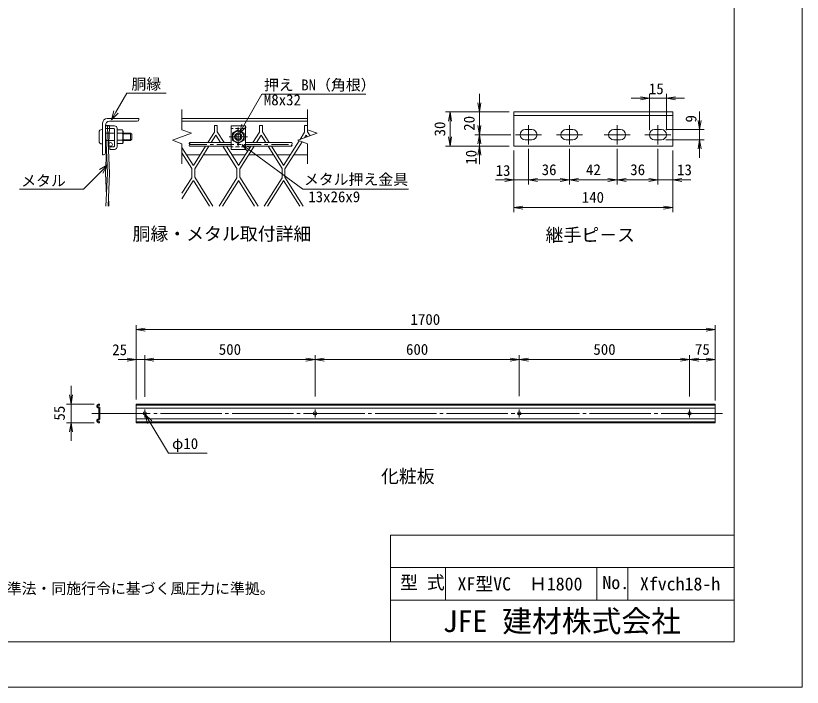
# Model space of a CAD drawing. Units: millimetres, scale not verified. Extents: x -4200 to 4200, y -2970 to 2970.
# Drawn here: x 735 to 4200, y -2970 to -13 of the extents above; entities that cross this region are included whole.
import ezdxf
from ezdxf.enums import TextEntityAlignment as Align

# ---------------------------------------------------------------- set-up
doc = ezdxf.new("R2010")
doc.units = ezdxf.units.MM
doc.header["$LTSCALE"] = 15
for name, pattern in [('CHAIN1', [8, 5, -1, 1, -1]), ('DASHED1', [1.8, 1.2, -0.6]), ('LONG_CHAIN', [21, 18, -1, 1, -1])]:
    doc.linetypes.add(name, pattern=pattern)
for name, color, linetype, lineweight in [('0-0_D-STR1', 1, 'Continuous', 9), ('0-1_D-BMK', 2, 'LONG_CHAIN', 9), ('0-4_D-STR-DIM', 7, 'Continuous', 9), ('0-5_0', 7, 'Continuous', 9), ('0-6_D-STR-TXT', 7, 'Continuous', 9), ('0-9_D-STR3', 3, 'Continuous', 9), ('0-B_D-TTL', 2, 'Continuous', 9), ('0-C_1', 7, 'Continuous', 9), ('0-D_4筋', 1, 'Continuous', 9), ('0-E_WAKU', 7, 'Continuous', 9)]:
    doc.layers.add(name, color=color, linetype=linetype, lineweight=lineweight)
doc.layers.add('0-7_D-TTL-TXT', color=7, linetype='Continuous')
doc.styles.add('ＭＳ ゴシック', font='')
doc.styles.get('ＭＳ ゴシック').set_extended_font_data('MS Gothic')

# ---------------------------------------------------------------- blocks, each defined once
blk = doc.blocks.new('_Open')
at = {"layer": '0-5_0'}
blk.add_line((-15, 2.5), (0, 0), dxfattribs=at)
blk.add_lwpolyline([(-15, -2.5), (0, 0), (-15, 0)], dxfattribs=at)
blk = doc.blocks.new('MLeader16')
at = {"layer": '0-6_D-STR-TXT'}
blk.add_line((1304.55, -1768.77), (1325.24, -1803), dxfattribs=at)
for points in [[(1316.07, -1808.55), (1304.55, -1768.77), (1334.41, -1797.46)], [(1325.24, -1803), (1407.68, -1939.43), (1570.43, -1939.43), (1577.63, -1939.43)]]:
    blk.add_lwpolyline(points, dxfattribs=at)
blk = doc.blocks.new('MLeader24')
at = {"layer": '0-5_0'}
blk.add_line((1156.64, -471.57), (1176.64, -436.93), dxfattribs=at)
for points in [[(1176.64, -436.93), (1224.35, -354.29), (1390.1, -354.29), (1397.3, -354.29)], [(1185.92, -442.29), (1156.64, -471.57), (1167.36, -431.57)]]:
    blk.add_lwpolyline(points, dxfattribs=at)
blk = doc.blocks.new('MLeader25')
at = {"layer": '0-5_0'}
blk.add_line((1139.56, -669.97), (1111.27, -698.25), dxfattribs=at)
for points in [[(1103.69, -690.67), (1139.56, -669.97), (1118.85, -705.83)], [(1111.27, -698.25), (1033.02, -776.5), (759.53, -776.5), (752.33, -776.5)]]:
    blk.add_lwpolyline(points, dxfattribs=at)
blk = doc.blocks.new('MLeader26')
at = {"layer": '0-6_D-STR-TXT'}
blk.add_line((1731, -580.43), (1763.29, -604.04), dxfattribs=at)
for points in [[(1756.97, -612.69), (1731, -580.43), (1769.62, -595.38)], [(1763.29, -604.04), (1999.56, -776.78), (2458.16, -776.78), (2465.36, -776.78)]]:
    blk.add_lwpolyline(points, dxfattribs=at)
blk = doc.blocks.new('MLeader27')
at = {"layer": '0-5_0'}
blk.add_line((1720.69, -531.08), (1740.56, -496.36), dxfattribs=at)
for points in [[(1740.56, -496.36), (1819.65, -358.12), (2269.42, -358.12), (2276.62, -358.12)], [(1749.86, -501.68), (1720.69, -531.08), (1731.26, -491.03)]]:
    blk.add_lwpolyline(points, dxfattribs=at)

msp = doc.modelspace()

# ---------------------------------------------------------------- linework, layer by layer
at = {"layer": '0-0_D-STR1'}
for p, q in [((1147.99, -477.76), (1269.99, -477.76)), ((1467.29, -465.76), (2020.49, -465.76)), ((1467.29, -477.76), (2020.49, -477.76)), ((1117.99, -485.76), (1117.99, -625.76)), ((1129.99, -617.76), (1129.99, -495.76)), ((1121.99, -625.76), (1117.99, -625.76)), ((1473.12, -625.76), (1467.29, -625.76)), ((1547.23, -625.76), (1488.23, -625.76)), ((1671.92, -625.76), (1562.34, -625.76)), ((1746.03, -625.76), (1687.03, -625.76)), ((1870.72, -625.76), (1761.14, -625.76)), ((1944.83, -625.76), (1885.83, -625.76)), ((2020.49, -625.76), (1959.94, -625.76))]:
    msp.add_line(p, q, dxfattribs=at)
msp.add_lwpolyline([(1137.99, -465.76), (1277.99, -465.76), (1277.99, -469.76)], dxfattribs=at)
for centre, radius, start, end in [((1137.99, -485.76), 20, 90, 179.99957), ((1147.99, -495.76), 18, 90, 179.99954), ((1269.99, -469.76), 8, 270, 0), ((1121.99, -617.76), 8, 270, 0)]:
    msp.add_arc(centre, radius, start, end, dxfattribs=at)
at = {"layer": '0-1_D-BMK'}
for p, q in [((1715.44, -505.76), (1715.44, -585.76)), ((2994.04, -494.33), (2994.04, -579.33)), ((3174.04, -494.33), (3174.04, -579.33)), ((3384.04, -494.33), (3384.04, -579.33)), ((3564.04, -494.33), (3564.04, -579.33)), ((1755.44, -545.76), (1675.44, -545.76)), ((2936.54, -536.83), (3051.54, -536.83)), ((3116.54, -536.83), (3231.54, -536.83)), ((3326.54, -536.83), (3441.54, -536.83)), ((3506.54, -536.83), (3621.54, -536.83)), ((3847.98, -1764.14), (1070.77, -1764.14)), ((1303.45, -1746.14), (1303.45, -1782.13)), ((2053.45, -1746.14), (2053.45, -1782.13)), ((2953.45, -1746.14), (2953.45, -1782.13)), ((3703.45, -1746.14), (3703.45, -1782.13))]:
    msp.add_line(p, q, dxfattribs=at)
at = {"layer": '0-4_D-STR-DIM'}
for p, q in [((2777.62, -396.83), (2777.62, -356.83)), ((3486.54, -376.41), (3446.54, -376.41)), ((3526.54, -516.83), (3526.54, -356.41)), ((3526.54, -376.41), (3601.54, -376.41)), ((3601.54, -516.83), (3601.54, -356.41)), ((3641.54, -376.41), (3681.54, -376.41)), ((1467.29, -425.76), (1467.29, -514.97)), ((2020.49, -425.76), (2020.49, -514.97)), ((2909.04, -436.83), (2628.49, -436.83)), ((2909.04, -436.83), (2757.62, -436.83)), ((2777.62, -436.83), (2777.62, -536.83)), ((3747.52, -474.33), (3747.52, -434.33)), ((2648.49, -476.83), (2648.49, -546.83)), ((2777.62, -496.83), (2777.62, -456.83)), ((1509.58, -530.36), (1467.29, -514.97)), ((3599.04, -514.33), (3767.52, -514.33)), ((3747.52, -514.33), (3747.52, -559.33)), ((1425.01, -561.15), (1509.58, -530.36)), ((2916.54, -536.83), (2757.62, -536.83)), ((2916.54, -536.83), (2757.62, -536.83)), ((2777.62, -536.83), (2777.62, -586.83)), ((1467.29, -576.54), (1425.01, -561.15)), ((1467.29, -576.54), (1467.29, -665.76)), ((2020.49, -576.54), (2020.49, -665.76)), ((2909.04, -586.83), (2628.49, -586.83)), ((2909.04, -586.83), (2757.62, -586.83)), ((2777.62, -576.83), (2777.62, -616.83)), ((3599.04, -559.33), (3767.52, -559.33)), ((2929.04, -606.83), (2929.04, -756.01)), ((2929.04, -606.83), (2929.04, -877.67)), ((2994.04, -599.33), (2994.04, -756.01)), ((2994.04, -599.33), (2994.04, -756.01)), ((3174.04, -599.33), (3174.04, -756.01)), ((3174.04, -599.33), (3174.04, -756.01)), ((3384.04, -599.33), (3384.04, -756.01)), ((3384.04, -599.33), (3384.04, -756.01)), ((3564.04, -599.33), (3564.04, -756.01)), ((3564.04, -599.33), (3564.04, -756.01)), ((3629.04, -606.83), (3629.04, -756.01)), ((3629.04, -606.83), (3629.04, -877.67)), ((3747.52, -599.33), (3747.52, -639.33)), ((2777.62, -626.83), (2777.62, -666.83)), ((2889.04, -736.01), (2849.04, -736.01)), ((2929.04, -736.01), (2994.04, -736.01)), ((3034.04, -736.01), (3074.04, -736.01)), ((3034.04, -736.01), (3134.04, -736.01)), ((3214.04, -736.01), (3344.04, -736.01)), ((3424.04, -736.01), (3524.04, -736.01)), ((3524.04, -736.01), (3484.04, -736.01)), ((3564.04, -736.01), (3629.04, -736.01)), ((3669.04, -736.01), (3709.04, -736.01)), ((2969.04, -857.67), (3589.04, -857.67)), ((1265.95, -1702.89), (1265.95, -1375.32)), ((3815.95, -1702.89), (3815.95, -1375.32)), ((1305.95, -1395.32), (3775.95, -1395.32)), ((1265.95, -1672.89), (1265.95, -1507.32)), ((1303.45, -1690.92), (1303.45, -1507.32)), ((1303.45, -1690.92), (1303.45, -1507.32)), ((2053.45, -1689.15), (2053.45, -1507.32)), ((2053.45, -1689.15), (2053.45, -1507.32)), ((2953.45, -1688.49), (2953.45, -1507.32)), ((2953.45, -1688.49), (2953.45, -1507.32)), ((3703.45, -1689.64), (3703.45, -1507.32)), ((3703.45, -1689.64), (3703.45, -1507.32)), ((3815.95, -1707.39), (3815.95, -1507.32)), ((1225.95, -1527.32), (1185.95, -1527.32)), ((1265.95, -1527.32), (1303.45, -1527.32)), ((1343.45, -1527.32), (1383.45, -1527.32)), ((1343.45, -1527.32), (2013.45, -1527.32)), ((2093.45, -1527.32), (2913.45, -1527.32)), ((2993.45, -1527.32), (3663.45, -1527.32)), ((3743.45, -1527.32), (3775.95, -1527.32)), ((979.05, -1682.89), (979.05, -1642.89)), ((1081.31, -1722.89), (959.05, -1722.89)), ((979.05, -1722.89), (979.05, -1805.39)), ((1081.31, -1805.39), (959.05, -1805.39)), ((979.05, -1845.39), (979.05, -1885.39))]:
    msp.add_line(p, q, dxfattribs=at)
msp.add_lwpolyline([(2020.49, -576.54), (1978.21, -561.15), (2062.78, -530.36), (2020.49, -514.97)], dxfattribs=at)
at = {"layer": '0-5_0', "color": 4}
msp.add_line((1129.99, -495.76), (1148.39, -495.76), dxfattribs=at)
at = {"layer": '0-5_0', "color": 3}
for p, q in [((1129.99, -505.76), (1130.45, -495.76)), ((1129.99, -505.76), (1139.19, -705.76)), ((1139.19, -505.76), (1139.65, -495.76)), ((1139.19, -505.76), (1148.39, -705.76)), ((1148.39, -505.76), (1143.79, -605.76)), ((1148.39, -505.76), (1147.93, -495.76)), ((1134.59, -605.76), (1129.99, -705.76)), ((1134.59, -805.76), (1129.99, -705.76)), ((1132.51, -851.02), (1139.19, -705.76)), ((1141.71, -851.02), (1148.39, -705.76)), ((1145.87, -851.02), (1143.79, -805.76))]:
    msp.add_line(p, q, dxfattribs=at)
msp.add_circle((1153, -579.54), 8, dxfattribs=at)
at = {"layer": '0-5_0'}
for centre, start, end in [((1506.18, -575.76), 141.28128, 218.71872), ((1506.18, -583.76), 141.28128, 218.71872), ((1496.2, -575.76), 321.28128, 38.71872), ((1955.83, -583.76), 141.28128, 218.71872), ((1945.85, -575.76), 321.28128, 38.71872), ((1945.85, -583.76), 321.28128, 38.71872)]:
    msp.add_arc(centre, 6.39, start, end, dxfattribs=at)
at = {"layer": '0-9_D-STR3'}
for p, q in [((2929.04, -436.83), (3629.04, -436.83)), ((2929.04, -436.83), (2929.04, -586.83)), ((3629.04, -436.83), (3629.04, -586.83)), ((2929.04, -451.83), (3629.04, -451.83)), ((1113.99, -513.76), (1117.99, -513.76)), ((1169.99, -497.76), (1129.99, -497.76)), ((1129.99, -497.76), (1129.99, -509.76)), ((1167.99, -509.76), (1129.99, -509.76)), ((1169.99, -587.76), (1169.99, -511.76)), ((1181.99, -589.76), (1181.99, -509.76)), ((1181.99, -515.73), (1205.09, -515.73)), ((1181.99, -515.73), (1181.99, -575.78)), ((1205.09, -515.73), (1207.99, -520.76)), ((1683.44, -601.76), (1683.44, -497.76)), ((1715.44, -515.73), (1689.44, -530.74)), ((1741.44, -530.74), (1715.44, -515.73)), ((2979.04, -514.33), (3009.04, -514.33)), ((3159.04, -514.33), (3189.04, -514.33)), ((3369.04, -514.33), (3399.04, -514.33)), ((3549.04, -514.33), (3579.04, -514.33)), ((1101.99, -565.76), (1101.99, -525.76)), ((1169.99, -529.76), (1129.99, -529.76)), ((1181.99, -530.74), (1205.09, -530.74)), ((1207.99, -520.76), (1207.99, -570.76)), ((1207.99, -529.76), (1241.19, -529.76)), ((1207.99, -532.76), (1244.19, -532.76)), ((1245.99, -556.96), (1245.99, -534.56)), ((1689.44, -530.74), (1689.44, -560.77)), ((1741.44, -560.77), (1741.44, -530.74)), ((1113.99, -577.76), (1117.99, -577.76)), ((1169.99, -561.76), (1129.99, -561.76)), ((1181.99, -560.77), (1205.09, -560.77)), ((1181.99, -575.78), (1205.09, -575.78)), ((1205.09, -575.78), (1207.99, -570.76)), ((1207.99, -558.76), (1244.19, -558.76)), ((1207.99, -561.76), (1241.19, -561.76)), ((1241.19, -561.76), (1245.99, -556.96)), ((1689.44, -560.77), (1715.44, -575.78)), ((1715.44, -575.78), (1741.44, -560.77)), ((2929.04, -586.83), (3629.04, -586.83)), ((2979.04, -559.33), (3009.04, -559.33)), ((3159.04, -559.33), (3189.04, -559.33)), ((3369.04, -559.33), (3399.04, -559.33)), ((3549.04, -559.33), (3579.04, -559.33)), ((1167.99, -589.76), (1149.99, -589.76)), ((1149.99, -589.76), (1149.99, -601.76)), ((1169.99, -601.76), (1149.99, -601.76)), ((1747.44, -601.76), (1683.44, -601.76)), ((1104.31, -1723.4), (1104.31, -1728.53)), ((3815.95, -1722.89), (1265.95, -1722.89)), ((1265.95, -1722.89), (1265.95, -1805.39)), ((3815.95, -1727.39), (1265.95, -1727.39)), ((3815.95, -1722.89), (3815.95, -1805.39)), ((1101.31, -1740.89), (1101.31, -1787.39)), ((1105.81, -1739.23), (1105.81, -1789.04)), ((3815.95, -1740.89), (1265.95, -1740.89)), ((1104.31, -1799.74), (1104.31, -1804.87)), ((3815.95, -1787.39), (1265.95, -1787.39)), ((3815.95, -1800.89), (1265.95, -1800.89)), ((3815.95, -1805.39), (1265.95, -1805.39))]:
    msp.add_line(p, q, dxfattribs=at)
at = {"layer": '0-9_D-STR3', "linetype": 'DASHED1'}
for p, q in [((1747.44, -509.76), (1683.44, -509.76)), ((1747.44, -589.76), (1683.44, -589.76))]:
    msp.add_line(p, q, dxfattribs=at)
at = {"layer": '0-9_D-STR3'}
for points in [[(1747.44, -601.76), (1747.44, -497.76), (1683.44, -497.76)], [(1241.19, -561.76), (1241.19, -529.76), (1245.99, -534.56)]]:
    msp.add_lwpolyline(points, dxfattribs=at)
for centre, radius in [((1715.44, -545.76), 25), ((1715.44, -545.76), 16), ((1715.44, -545.76), 11.2), ((1303.45, -1764.14), 7.5), ((2053.45, -1764.14), 7.5), ((2953.45, -1764.14), 7.5), ((3703.45, -1764.14), 7.5)]:
    msp.add_circle(centre, radius, dxfattribs=at)
for centre, radius, start, end in [((1113.99, -525.76), 12, 90, 180), ((1167.99, -511.76), 2, 360, 90), ((1169.99, -509.76), 12, 360, 90), ((1194.12, -523.24), 13.29, 325.61584, 34.38415), ((2979.04, -536.83), 22.5, 90, 270), ((3009.04, -536.83), 22.5, 270, 90), ((3159.04, -536.83), 22.5, 90, 270), ((3189.04, -536.83), 22.5, 270, 90), ((3369.04, -536.83), 22.5, 90, 270), ((3399.04, -536.83), 22.5, 270, 90), ((3549.04, -536.83), 22.5, 90, 270), ((3579.04, -536.83), 22.5, 270, 90), ((1157.74, -545.76), 49.68, 342.4121, 17.5879), ((1113.99, -565.76), 12, 180, 270), ((1167.99, -587.76), 2, 270, 360), ((1194.12, -568.27), 13.29, 325.61586, 34.38414), ((1169.99, -589.76), 12, 270, 360), ((1101.31, -1731.89), 9, 70.52902, 270), ((1101.31, -1731.89), 4.5, 48.19001, 281.53799), ((1102.81, -1739.23), 3, 0, 101.53718), ((1101.31, -1796.39), 9, 90.00069, 289.47168), ((1101.31, -1796.39), 4.5, 78.46349, 311.81106), ((1102.81, -1789.04), 3, 258.46283, 0.00055)]:
    msp.add_arc(centre, radius, start, end, dxfattribs=at)
at = {"layer": '0-B_D-TTL', "color": 7}
msp.add_lwpolyline([(-4200.19, -2969.94), (4199.81, -2969.94), (4199.81, 2970.06), (-4200.19, 2970.06)], close=True, dxfattribs=at)
at = {"layer": '0-B_D-TTL'}
msp.add_lwpolyline([(-3900.19, 2770.06), (3899.81, 2770.06), (3899.81, -2769.94), (-3900.19, -2769.94)], close=True, dxfattribs=at)
at = {"layer": '0-C_1'}
for p, q in [((1610.09, -495.76), (1610.09, -526.21)), ((1610.09, -495.76), (1622.89, -495.76)), ((1622.89, -495.76), (1622.89, -524.24)), ((1808.89, -495.76), (1808.89, -526.21)), ((1808.89, -495.76), (1821.69, -495.76)), ((1821.69, -495.76), (1821.69, -524.24)), ((2007.69, -495.76), (2007.69, -526.21)), ((2007.69, -495.76), (2020.49, -495.76)), ((2020.49, -495.76), (2020.49, -524.24)), ((1610.09, -526.21), (1581.33, -571.76)), ((1617.12, -539.02), (1596.45, -571.76)), ((1637.8, -571.76), (1617.12, -539.02)), ((1652.91, -571.76), (1622.89, -524.24)), ((1808.89, -526.21), (1780.13, -571.76)), ((1815.92, -539.02), (1795.25, -571.76)), ((1836.6, -571.76), (1815.92, -539.02)), ((1851.71, -571.76), (1821.69, -524.24)), ((2007.69, -526.21), (1987.85, -557.64)), ((2014.72, -539.02), (2007.47, -550.49)), ((2019.26, -546.2), (2014.72, -539.02)), ((2031.54, -541.73), (2020.49, -524.24)), ((1571.23, -587.76), (1517.66, -672.58)), ((1586.34, -587.76), (1523.49, -687.27)), ((1709.49, -685.23), (1647.91, -587.76)), ((1715.89, -671.44), (1663.02, -587.76)), ((1770.03, -587.76), (1716.46, -672.58)), ((1785.14, -587.76), (1722.29, -687.27)), ((1908.29, -685.23), (1846.71, -587.76)), ((1914.69, -671.44), (1861.82, -587.76)), ((1984.24, -563.34), (1915.26, -672.58)), ((1996.53, -567.82), (1921.09, -687.27)), ((1517.09, -671.44), (1467.29, -592.62)), ((1510.69, -685.23), (1467.29, -616.53)), ((1510.69, -685.23), (1510.69, -726.28)), ((1523.49, -687.27), (1523.49, -724.24)), ((1709.49, -685.23), (1709.49, -726.28)), ((1722.29, -687.27), (1722.29, -724.24)), ((1908.29, -685.23), (1908.29, -726.28)), ((1921.09, -687.27), (1921.09, -724.24)), ((1467.29, -794.98), (1510.69, -726.28)), ((1523.49, -724.24), (1603.59, -851.02)), ((1630.68, -851.02), (1709.49, -726.28)), ((1722.29, -724.24), (1802.39, -851.02)), ((1829.48, -851.02), (1908.29, -726.28)), ((1921.09, -724.24), (2001.19, -851.02)), ((1467.29, -818.89), (1517.09, -740.07)), ((1517.66, -738.93), (1588.48, -851.02)), ((1645.79, -851.02), (1715.89, -740.07)), ((1716.46, -738.93), (1787.28, -851.02)), ((1844.59, -851.02), (1914.69, -740.07)), ((1915.26, -738.93), (1986.08, -851.02))]:
    msp.add_line(p, q, dxfattribs=at)
at = {"layer": '0-D_4筋'}
for p, q in [((1501.19, -571.76), (1683.44, -571.76)), ((1501.19, -587.76), (1683.44, -587.76)), ((1747.44, -571.76), (1950.84, -571.76)), ((1747.44, -587.76), (1950.84, -587.76))]:
    msp.add_line(p, q, dxfattribs=at)
at = {"layer": '0-D_4筋', "color": 2, "linetype": 'CHAIN1'}
msp.add_line((1501.19, -579.76), (1950.84, -579.76), dxfattribs=at)
at = {"layer": '0-E_WAKU'}
for p, q in [((2385.37, -2299.87), (3899.81, -2299.87)), ((2385.37, -2769.94), (2385.37, -2299.87)), ((2385.37, -2443.12), (3899.81, -2443.12)), ((2627.54, -2586.37), (2627.54, -2443.12)), ((3295, -2586.37), (3295, -2443.12)), ((3431.09, -2586.37), (3431.09, -2443.12)), ((2385.37, -2586.37), (3899.81, -2586.37))]:
    msp.add_line(p, q, dxfattribs=at)

# ---------------------------------------------------------------- block references
at = {"layer": '0-4_D-STR-DIM', "xscale": 2.666667, "yscale": 2.666667}
for p in [(3526.54, -376.41), (2929.04, -736.01), (3174.04, -736.01), (3384.04, -736.01), (3564.04, -736.01), (3564.04, -736.01), (3629.04, -857.67), (3815.95, -1395.32), (1265.95, -1527.32), (2053.45, -1527.32), (2953.45, -1527.32), (3703.45, -1527.32), (3815.95, -1527.32)]:
    msp.add_blockref('_Open', p, dxfattribs=at)
for p, rotation in [((3601.54, -376.41), 180), ((2777.62, -436.83), 270), ((2648.49, -436.83), 90), ((3747.52, -514.33), 270), ((2777.62, -536.83), 270), ((2648.49, -586.83), 270), ((2777.62, -536.83), 90), ((2777.62, -586.83), 90), ((3747.52, -559.33), 90), ((2994.04, -736.01), 180), ((2994.04, -736.01), 180), ((3174.04, -736.01), 180), ((3384.04, -736.01), 180), ((3629.04, -736.01), 180), ((2929.04, -857.67), 180), ((1265.95, -1395.32), 180), ((1303.45, -1527.32), 180), ((1303.45, -1527.32), 180), ((2053.45, -1527.32), 180), ((2953.45, -1527.32), 180), ((3703.45, -1527.32), 180), ((979.05, -1722.89), 270), ((979.05, -1805.39), 90)]:
    msp.add_blockref('_Open', p, dxfattribs=dict(at, rotation=rotation))
at = {"layer": '0-5_0'}
for name in ['MLeader24', 'MLeader27', 'MLeader25']:
    msp.add_blockref(name, (0, 0), dxfattribs=at)
at = {"layer": '0-6_D-STR-TXT'}
for name in ['MLeader26', 'MLeader16']:
    msp.add_blockref(name, (0, 0), dxfattribs=at)

# ---------------------------------------------------------------- texts
at = {"layer": '0-4_D-STR-DIM', "style": 'ＭＳ ゴシック'}
for s, p in [('15', (3524.14, -372.97)), ('13', (2848.95, -732.8)), ('36', (3051.94, -729.26)), ('42', (3247.32, -729.26)), ('36', (3441.94, -729.26)), ('13', (3648.25, -729.74)), ('140', (3228.39, -850.92)), ('1700', (2474.05, -1388.57)), ('25', (1159.96, -1522.07)), ('500', (1629.58, -1520.57)), ('600', (2454.2, -1520.57)), ('500', (3279.58, -1520.57)), ('75', (3727.1, -1520.57))]:
    msp.add_text(s, height=48.06, dxfattribs=at).set_placement(p, align=Align.BOTTOM_LEFT)
for s, p in [('30', (2641.74, -544.46)), ('20', (2770.87, -519.58)), ('9', (3748.13, -483.02)), ('10', (2779.73, -669.22)), ('55', (965.6, -1795.63))]:
    msp.add_text(s, height=48.06, rotation=90, dxfattribs=at).set_placement(p, align=Align.BOTTOM_LEFT)
at = {"layer": '0-6_D-STR-TXT', "style": 'ＭＳ ゴシック'}
for s, p in [('胴縁', (1244.65, -352.07)), ('押え BN（角根）', (1828.87, -356.2)), ('M8x32', (1828.02, -421.89)), ('メタル', (759.1, -777.82)), ('メタル押え金具', (2004.49, -771.81)), ('13x26x9', (2023.68, -848.45)), ('φ10', (1423.56, -1935.46))]:
    msp.add_text(s, height=48.06, dxfattribs=at).set_placement(p, align=Align.BOTTOM_LEFT)
at = {"layer": '0-7_D-TTL-TXT', "style": 'ＭＳ ゴシック'}
for s, height, p in [('胴縁・メタル取付詳細', 57.73, (1249.78, -1019.53)), ('継手ピ－ス', 57.73, (3069.13, -1024.38)), ('化粧板', 57.73, (2344, -2087.13)), ('型 式', 57.73, (2428.12, -2554.96)), ('XF型VC\u3000Ｈ1800', 57.73, (2681.19, -2560.94)), ('No.', 57.73, (3319.35, -2554.96)), ('Xfvch18-h', 57.73, (3484.74, -2560.94)), ('（設計条件）風荷重：昭和57年改正 建築基準法・同施行令に基づく風圧力に準拠。', 48.06, (-582.64, -2573.55)), ('JFE 建材株式会社', 96.22, (2616.23, -2755.86))]:
    msp.add_text(s, height=height, dxfattribs=at).set_placement(p, align=Align.BOTTOM_LEFT)

doc.saveas('drawing.dxf')
